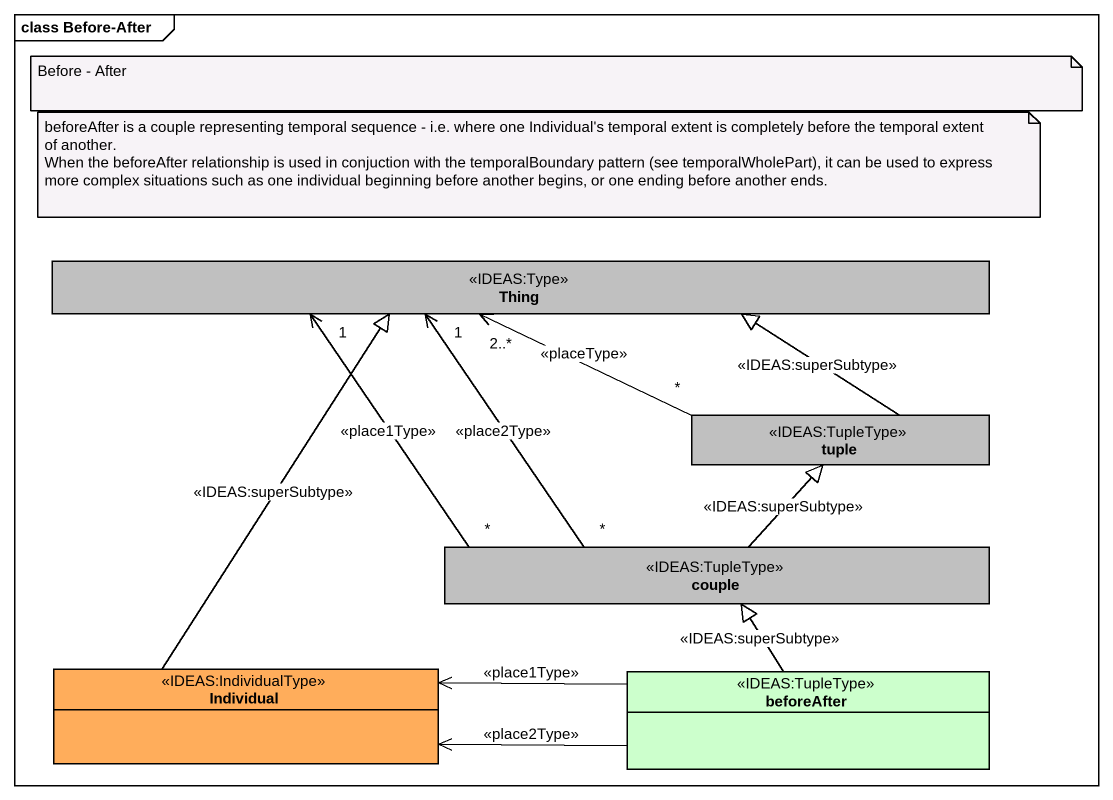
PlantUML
@startuml
mainframe class Before-After
hide circle
hide empty members
class Thing <<IDEAS:Type>> #C0C0C0
class tuple <<IDEAS:TupleType>> #C0C0C0
class couple <<IDEAS:TupleType>> #C0C0C0
class Individual <<IDEAS:IndividualType>> #FFAD5B
class beforeAfter <<IDEAS:TupleType>> #CCFFCC
tuple -left-|> Thing : <<IDEAS:superSubtype>>
tuple "*" -left-> "2..*" Thing : <<placeType>>
couple "*" -up-> "1" Thing : <<place2Type>>
couple "*" -up-> "1" Thing : <<place1Type>>
couple -up-|> tuple : <<IDEAS:superSubtype>>
Individual -up-|> Thing : <<IDEAS:superSubtype>>
beforeAfter -up-|> couple : <<IDEAS:superSubtype>>
beforeAfter -left-> Individual : <<place1Type>>
beforeAfter -left-> Individual : <<place2Type>>
note as N1
  Before - After
end note
note as N2
  beforeAfter is a couple representing temporal sequence - i.e. where one Individual's temporal extent is completely before the temporal extent of another.
  When the beforeAfter relationship is used in conjuction with the temporalBoundary pattern (see temporalWholePart), it can be used to express more complex situations such as one individual beginning before another begins, or one ending before another ends.
end note
@enduml
